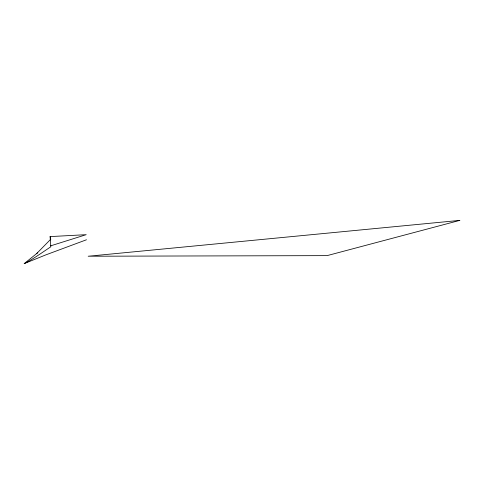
<?xml version="1.0" encoding="UTF-8"?>
<svg xmlns="http://www.w3.org/2000/svg" width="484" height="484" viewBox="0 0 484 484"><rect width="100%" height="100%" fill="white"/><g stroke="black" fill="none" stroke-linecap="round" stroke-linejoin="round"><path stroke-width="0.73" d="M36.596 253.634L50.808 239.163M86.485 239.768L45.907 254.85L24.2 263.617L37.746 252.715M24.2 263.617C33.614 258.837 42.035 252.563 50.826 246.786L50.106 236.597L86.225 234.673L50.56 245.872M50.106 236.597L50.632 238.521M459.8 220.383L327.069 255.631L88.191 256.23L459.8 220.383"/></g></svg>
